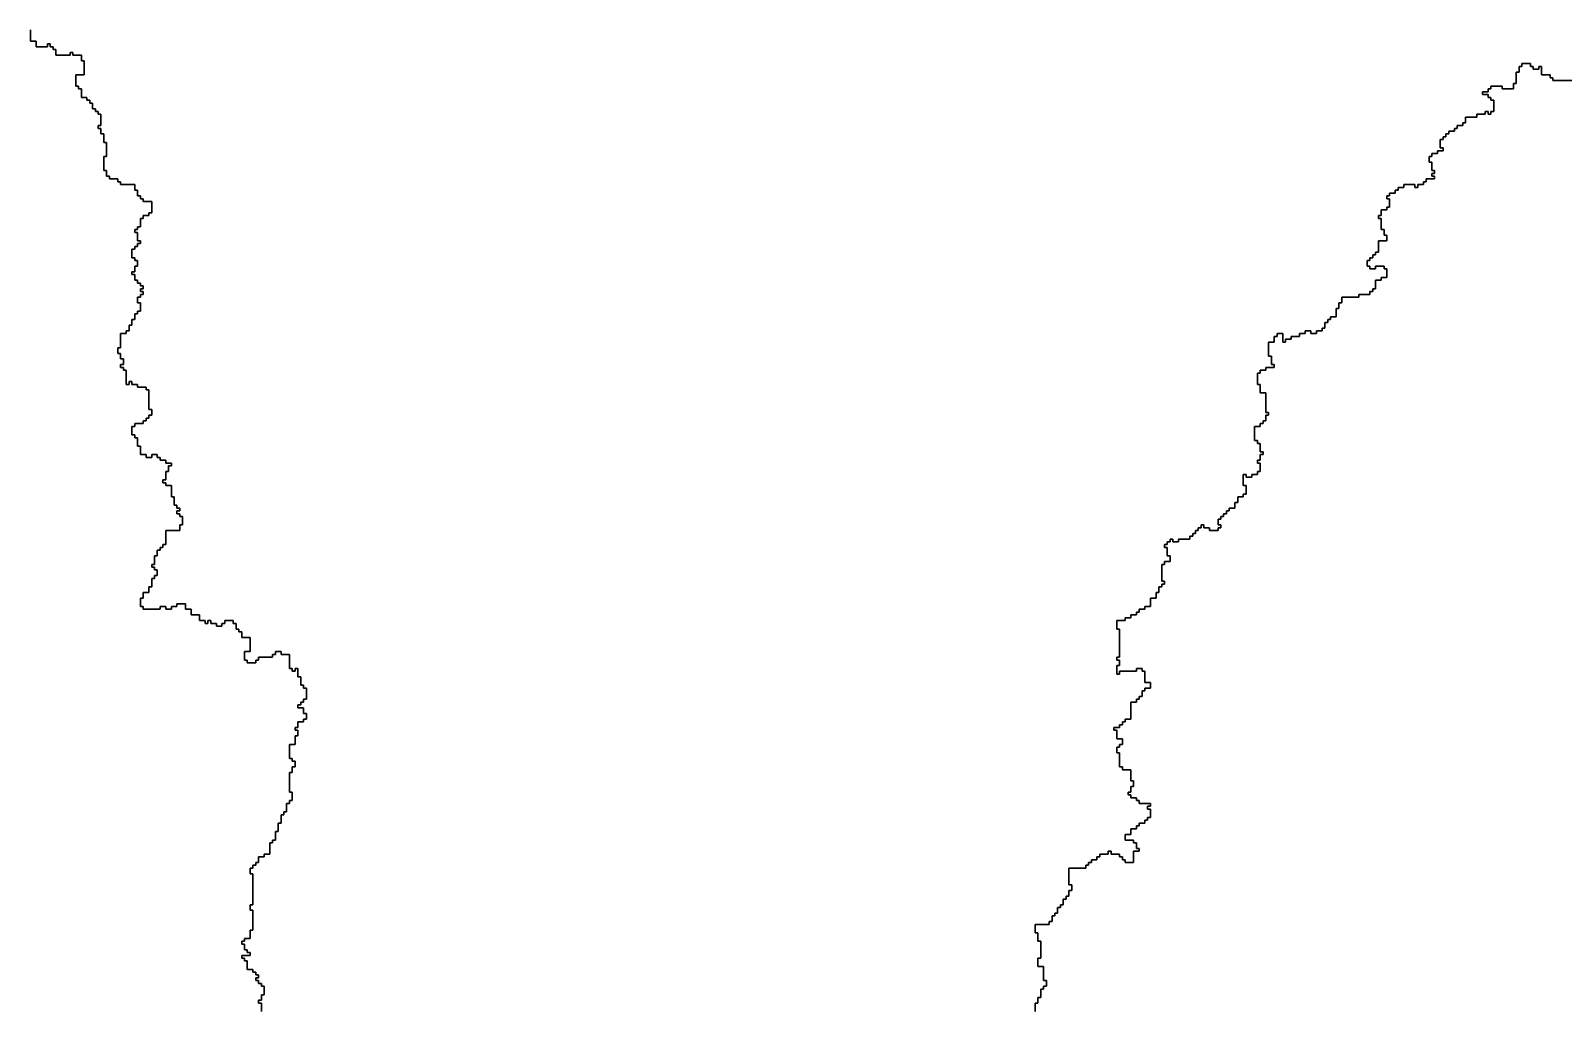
# Model space of a CAD drawing. Header units: inches. Extents: x -98695 to 376223, y 1122520 to 1501782.
# Drawn here: x 176798 to 193602, y 1187036 to 1197747 of the extents above; entities that cross this region are included whole.
import ezdxf

# ---------------------------------------------------------------- set-up
doc = ezdxf.new("R2010")
doc.units = ezdxf.units.IN
doc.header["$MEASUREMENT"] = 0
doc.layers.add('subs1', color=7, linetype='Continuous', true_color=0xc8dcf7)

msp = doc.modelspace()

# ---------------------------------------------------------------- linework, layer by layer
at = {"layer": 'subs1'}
for points in [[(179328, 1186990, 0), (179328, 1187082, 0), (179297, 1187082, 0), (179297, 1187113, 0), (179328, 1187113, 0), (179328, 1187175, 0), (179359, 1187175, 0), (179359, 1187267, 0), (179328, 1187267, 0), (179328, 1187298, 0), (179297, 1187298, 0), (179297, 1187329, 0), (179266, 1187329, 0), (179266, 1187360, 0), (179297, 1187360, 0), (179297, 1187391, 0), (179266, 1187391, 0), (179266, 1187421, 0), (179235, 1187421, 0), (179235, 1187452, 0), (179173, 1187452, 0), (179173, 1187545, 0), (179143, 1187545, 0), (179143, 1187576, 0), (179112, 1187576, 0), (179112, 1187606, 0), (179204, 1187606, 0), (179204, 1187637, 0), (179173, 1187637, 0), (179173, 1187668, 0), (179143, 1187668, 0), (179143, 1187730, 0), (179112, 1187730, 0), (179112, 1187761, 0), (179143, 1187761, 0), (179143, 1187792, 0), (179204, 1187792, 0), (179204, 1187884, 0), (179235, 1187884, 0), (179235, 1188100, 0), (179204, 1188100, 0), (179204, 1188162, 0), (179235, 1188162, 0), (179235, 1188501, 0), (179204, 1188501, 0), (179204, 1188563, 0), (179235, 1188563, 0), (179235, 1188594, 0), (179266, 1188594, 0), (179266, 1188624, 0), (179297, 1188624, 0), (179297, 1188686, 0), (179359, 1188686, 0), (179359, 1188717, 0), (179420, 1188717, 0), (179420, 1188840, 0), (179451, 1188840, 0), (179451, 1188871, 0), (179482, 1188871, 0), (179482, 1188964, 0), (179513, 1188964, 0), (179513, 1189056, 0), (179544, 1189056, 0), (179544, 1189149, 0), (179574, 1189149, 0), (179574, 1189180, 0), (179605, 1189180, 0), (179605, 1189272, 0), (179636, 1189272, 0), (179636, 1189303, 0), (179667, 1189303, 0), (179667, 1189396, 0), (179636, 1189396, 0), (179636, 1189612, 0), (179667, 1189612, 0), (179667, 1189673, 0), (179698, 1189673, 0), (179698, 1189735, 0), (179667, 1189735, 0), (179667, 1189766, 0), (179636, 1189766, 0), (179636, 1189920, 0), (179698, 1189920, 0), (179698, 1190013, 0), (179729, 1190013, 0), (179729, 1190074, 0), (179698, 1190074, 0), (179698, 1190105, 0), (179729, 1190105, 0), (179729, 1190167, 0), (179790, 1190167, 0), (179790, 1190198, 0), (179821, 1190198, 0), (179821, 1190259, 0), (179790, 1190259, 0), (179790, 1190321, 0), (179729, 1190321, 0), (179729, 1190352, 0), (179760, 1190352, 0), (179760, 1190383, 0), (179790, 1190383, 0), (179790, 1190414, 0), (179821, 1190414, 0), (179821, 1190537, 0), (179790, 1190537, 0), (179790, 1190568, 0), (179760, 1190568, 0), (179760, 1190660, 0), (179729, 1190660, 0), (179729, 1190753, 0), (179698, 1190753, 0), (179698, 1190722, 0), (179667, 1190722, 0), (179667, 1190753, 0), (179636, 1190753, 0), (179636, 1190907, 0), (179544, 1190907, 0), (179544, 1190938, 0), (179482, 1190938, 0), (179482, 1190907, 0), (179451, 1190907, 0), (179451, 1190876, 0), (179297, 1190876, 0), (179297, 1190845, 0), (179266, 1190845, 0), (179266, 1190815, 0), (179173, 1190815, 0), (179173, 1190845, 0), (179143, 1190845, 0), (179143, 1190938, 0), (179204, 1190938, 0), (179204, 1191092, 0), (179112, 1191092, 0), (179112, 1191154, 0), (179081, 1191154, 0), (179081, 1191185, 0), (179050, 1191185, 0), (179050, 1191246, 0), (179019, 1191246, 0), (179019, 1191277, 0), (178927, 1191277, 0), (178927, 1191246, 0), (178896, 1191246, 0), (178896, 1191216, 0), (178834, 1191216, 0), (178834, 1191246, 0), (178772, 1191246, 0), (178772, 1191277, 0), (178742, 1191277, 0), (178742, 1191246, 0), (178711, 1191246, 0), (178711, 1191277, 0), (178649, 1191277, 0), (178649, 1191339, 0), (178557, 1191339, 0), (178557, 1191401, 0), (178495, 1191401, 0), (178495, 1191462, 0), (178402, 1191462, 0), (178402, 1191431, 0), (178341, 1191431, 0), (178341, 1191401, 0), (178279, 1191401, 0), (178279, 1191431, 0), (178217, 1191431, 0), (178217, 1191401, 0), (178032, 1191401, 0), (178032, 1191431, 0), (178001, 1191431, 0), (178001, 1191524, 0), (178032, 1191524, 0), (178032, 1191586, 0), (178094, 1191586, 0), (178094, 1191647, 0), (178125, 1191647, 0), (178125, 1191740, 0), (178156, 1191740, 0), (178156, 1191771, 0), (178186, 1191771, 0), (178186, 1191833, 0), (178156, 1191833, 0), (178156, 1191863, 0), (178125, 1191863, 0), (178125, 1191894, 0), (178156, 1191894, 0), (178156, 1191987, 0), (178186, 1191987, 0), (178186, 1192048, 0), (178217, 1192048, 0), (178217, 1192079, 0), (178248, 1192079, 0), (178248, 1192110, 0), (178279, 1192110, 0), (178279, 1192264, 0), (178433, 1192264, 0), (178433, 1192326, 0), (178464, 1192326, 0), (178464, 1192419, 0), (178433, 1192419, 0), (178433, 1192449, 0), (178402, 1192449, 0), (178402, 1192480, 0), (178433, 1192480, 0), (178433, 1192511, 0), (178402, 1192511, 0), (178402, 1192542, 0), (178371, 1192542, 0), (178371, 1192635, 0), (178341, 1192635, 0), (178341, 1192758, 0), (178279, 1192758, 0), (178279, 1192789, 0), (178248, 1192789, 0), (178248, 1192820, 0), (178279, 1192820, 0), (178279, 1192912, 0), (178310, 1192912, 0), (178310, 1192974, 0), (178341, 1192974, 0), (178341, 1193005, 0), (178279, 1193005, 0), (178279, 1193036, 0), (178217, 1193036, 0), (178217, 1193066, 0), (178186, 1193066, 0), (178186, 1193097, 0), (178125, 1193097, 0), (178125, 1193066, 0), (178063, 1193066, 0), (178063, 1193097, 0), (178001, 1193097, 0), (178001, 1193190, 0), (177970, 1193190, 0), (177970, 1193282, 0), (177940, 1193282, 0), (177940, 1193313, 0), (177909, 1193313, 0), (177909, 1193406, 0), (177940, 1193406, 0), (177940, 1193437, 0), (178032, 1193437, 0), (178032, 1193467, 0), (178063, 1193467, 0), (178063, 1193498, 0), (178094, 1193498, 0), (178094, 1193529, 0), (178125, 1193529, 0), (178125, 1193591, 0), (178094, 1193591, 0), (178094, 1193807, 0), (178063, 1193807, 0), (178063, 1193838, 0), (177970, 1193838, 0), (177970, 1193868, 0), (177909, 1193868, 0), (177909, 1193899, 0), (177878, 1193899, 0), (177878, 1193868, 0), (177847, 1193868, 0), (177847, 1194023, 0), (177816, 1194023, 0), (177816, 1194053, 0), (177785, 1194053, 0), (177785, 1194084, 0), (177816, 1194084, 0), (177816, 1194146, 0), (177785, 1194146, 0), (177785, 1194208, 0), (177755, 1194208, 0), (177755, 1194269, 0), (177785, 1194269, 0), (177785, 1194424, 0), (177847, 1194424, 0), (177847, 1194454, 0), (177878, 1194454, 0), (177878, 1194516, 0), (177909, 1194516, 0), (177909, 1194578, 0), (177940, 1194578, 0), (177940, 1194640, 0), (177970, 1194640, 0), (177970, 1194670, 0), (178001, 1194670, 0), (178001, 1194763, 0), (177970, 1194763, 0), (177970, 1194825, 0), (178001, 1194825, 0), (178001, 1194855, 0), (178032, 1194855, 0), (178032, 1194886, 0), (178001, 1194886, 0), (178001, 1194917, 0), (178032, 1194917, 0), (178032, 1194948, 0), (178001, 1194948, 0), (178001, 1194979, 0), (177970, 1194979, 0), (177970, 1195010, 0), (177940, 1195010, 0), (177940, 1195071, 0), (177909, 1195071, 0), (177909, 1195102, 0), (177940, 1195102, 0), (177940, 1195164, 0), (177970, 1195164, 0), (177970, 1195226, 0), (177940, 1195226, 0), (177940, 1195256, 0), (177909, 1195256, 0), (177909, 1195349, 0), (177940, 1195349, 0), (177940, 1195380, 0), (177970, 1195380, 0), (177970, 1195411, 0), (178001, 1195411, 0), (178001, 1195442, 0), (177970, 1195442, 0), (177970, 1195534, 0), (177940, 1195534, 0), (177940, 1195565, 0), (177970, 1195565, 0), (177970, 1195596, 0), (178001, 1195596, 0), (178001, 1195688, 0), (178032, 1195688, 0), (178032, 1195719, 0), (178094, 1195719, 0), (178094, 1195750, 0), (178125, 1195750, 0), (178125, 1195873, 0), (178032, 1195873, 0), (178032, 1195904, 0), (178001, 1195904, 0), (178001, 1195935, 0), (177970, 1195935, 0), (177970, 1195997, 0), (177940, 1195997, 0), (177940, 1196059, 0), (177785, 1196059, 0), (177785, 1196089, 0), (177755, 1196089, 0), (177755, 1196120, 0), (177662, 1196120, 0), (177662, 1196151, 0), (177631, 1196151, 0), (177631, 1196213, 0), (177600, 1196213, 0), (177600, 1196367, 0), (177631, 1196367, 0), (177631, 1196521, 0), (177600, 1196521, 0), (177600, 1196614, 0), (177569, 1196614, 0), (177569, 1196675, 0), (177539, 1196675, 0), (177539, 1196706, 0), (177569, 1196706, 0), (177569, 1196830, 0), (177539, 1196830, 0), (177539, 1196861, 0), (177508, 1196861, 0), (177508, 1196891, 0), (177477, 1196891, 0), (177477, 1196953, 0), (177446, 1196953, 0), (177446, 1196984, 0), (177415, 1196984, 0), (177415, 1197015, 0), (177354, 1197015, 0), (177354, 1197107, 0), (177323, 1197107, 0), (177323, 1197138, 0), (177292, 1197138, 0), (177292, 1197262, 0), (177384, 1197262, 0), (177384, 1197416, 0), (177354, 1197416, 0), (177354, 1197477, 0), (177261, 1197477, 0), (177261, 1197508, 0), (177230, 1197508, 0), (177230, 1197477, 0), (177076, 1197477, 0), (177076, 1197539, 0), (177045, 1197539, 0), (177045, 1197570, 0), (177014, 1197570, 0), (177014, 1197601, 0), (176983, 1197601, 0), (176983, 1197570, 0), (176860, 1197570, 0), (176860, 1197632, 0), (176798, 1197632, 0), (176798, 1197755, 0)], [(176798, 1197755, 0), (176798, 1197632, 0), (176860, 1197632, 0), (176860, 1197570, 0), (176983, 1197570, 0), (176983, 1197601, 0), (177014, 1197601, 0), (177014, 1197570, 0), (177045, 1197570, 0), (177045, 1197539, 0), (177076, 1197539, 0), (177076, 1197477, 0), (177230, 1197477, 0), (177230, 1197508, 0), (177261, 1197508, 0), (177261, 1197477, 0), (177354, 1197477, 0), (177354, 1197416, 0), (177384, 1197416, 0), (177384, 1197262, 0), (177292, 1197262, 0), (177292, 1197138, 0), (177323, 1197138, 0), (177323, 1197107, 0), (177354, 1197107, 0), (177354, 1197015, 0), (177415, 1197015, 0), (177415, 1196984, 0), (177446, 1196984, 0), (177446, 1196953, 0), (177477, 1196953, 0), (177477, 1196891, 0), (177508, 1196891, 0), (177508, 1196861, 0), (177539, 1196861, 0), (177539, 1196830, 0), (177569, 1196830, 0), (177569, 1196706, 0), (177539, 1196706, 0), (177539, 1196675, 0), (177569, 1196675, 0), (177569, 1196614, 0), (177600, 1196614, 0), (177600, 1196521, 0), (177631, 1196521, 0), (177631, 1196367, 0), (177600, 1196367, 0), (177600, 1196213, 0), (177631, 1196213, 0), (177631, 1196151, 0), (177662, 1196151, 0), (177662, 1196120, 0), (177755, 1196120, 0), (177755, 1196089, 0), (177785, 1196089, 0), (177785, 1196059, 0), (177940, 1196059, 0), (177940, 1195997, 0), (177970, 1195997, 0), (177970, 1195935, 0), (178001, 1195935, 0), (178001, 1195904, 0), (178032, 1195904, 0), (178032, 1195873, 0), (178125, 1195873, 0), (178125, 1195750, 0), (178094, 1195750, 0), (178094, 1195719, 0), (178032, 1195719, 0), (178032, 1195688, 0), (178001, 1195688, 0), (178001, 1195596, 0), (177970, 1195596, 0), (177970, 1195565, 0), (177940, 1195565, 0), (177940, 1195534, 0), (177970, 1195534, 0), (177970, 1195442, 0), (178001, 1195442, 0), (178001, 1195411, 0), (177970, 1195411, 0), (177970, 1195380, 0), (177940, 1195380, 0), (177940, 1195349, 0), (177909, 1195349, 0), (177909, 1195256, 0), (177940, 1195256, 0), (177940, 1195226, 0), (177970, 1195226, 0), (177970, 1195164, 0), (177940, 1195164, 0), (177940, 1195102, 0), (177909, 1195102, 0), (177909, 1195071, 0), (177940, 1195071, 0), (177940, 1195010, 0), (177970, 1195010, 0), (177970, 1194979, 0), (178001, 1194979, 0), (178001, 1194948, 0), (178032, 1194948, 0), (178032, 1194917, 0), (178001, 1194917, 0), (178001, 1194886, 0), (178032, 1194886, 0), (178032, 1194855, 0), (178001, 1194855, 0), (178001, 1194825, 0), (177970, 1194825, 0), (177970, 1194763, 0), (178001, 1194763, 0), (178001, 1194670, 0), (177970, 1194670, 0), (177970, 1194640, 0), (177940, 1194640, 0), (177940, 1194578, 0), (177909, 1194578, 0), (177909, 1194516, 0), (177878, 1194516, 0), (177878, 1194454, 0), (177847, 1194454, 0), (177847, 1194424, 0), (177785, 1194424, 0), (177785, 1194269, 0), (177755, 1194269, 0), (177755, 1194208, 0), (177785, 1194208, 0), (177785, 1194146, 0), (177816, 1194146, 0), (177816, 1194084, 0), (177785, 1194084, 0), (177785, 1194053, 0), (177816, 1194053, 0), (177816, 1194023, 0), (177847, 1194023, 0), (177847, 1193868, 0), (177878, 1193868, 0), (177878, 1193899, 0), (177909, 1193899, 0), (177909, 1193868, 0), (177970, 1193868, 0), (177970, 1193838, 0), (178063, 1193838, 0), (178063, 1193807, 0), (178094, 1193807, 0), (178094, 1193591, 0), (178125, 1193591, 0), (178125, 1193529, 0), (178094, 1193529, 0), (178094, 1193498, 0), (178063, 1193498, 0), (178063, 1193467, 0), (178032, 1193467, 0), (178032, 1193437, 0), (177940, 1193437, 0), (177940, 1193406, 0), (177909, 1193406, 0), (177909, 1193313, 0), (177940, 1193313, 0), (177940, 1193282, 0), (177970, 1193282, 0), (177970, 1193190, 0), (178001, 1193190, 0), (178001, 1193097, 0), (178063, 1193097, 0), (178063, 1193066, 0), (178125, 1193066, 0), (178125, 1193097, 0), (178186, 1193097, 0), (178186, 1193066, 0), (178217, 1193066, 0), (178217, 1193036, 0), (178279, 1193036, 0), (178279, 1193005, 0), (178341, 1193005, 0), (178341, 1192974, 0), (178310, 1192974, 0), (178310, 1192912, 0), (178279, 1192912, 0), (178279, 1192820, 0), (178248, 1192820, 0), (178248, 1192789, 0), (178279, 1192789, 0), (178279, 1192758, 0), (178341, 1192758, 0), (178341, 1192635, 0), (178371, 1192635, 0), (178371, 1192542, 0), (178402, 1192542, 0), (178402, 1192511, 0), (178433, 1192511, 0), (178433, 1192480, 0), (178402, 1192480, 0), (178402, 1192449, 0), (178433, 1192449, 0), (178433, 1192419, 0), (178464, 1192419, 0), (178464, 1192326, 0), (178433, 1192326, 0), (178433, 1192264, 0), (178279, 1192264, 0), (178279, 1192110, 0), (178248, 1192110, 0), (178248, 1192079, 0), (178217, 1192079, 0), (178217, 1192048, 0), (178186, 1192048, 0), (178186, 1191987, 0), (178156, 1191987, 0), (178156, 1191894, 0), (178125, 1191894, 0), (178125, 1191863, 0), (178156, 1191863, 0), (178156, 1191833, 0), (178186, 1191833, 0), (178186, 1191771, 0), (178156, 1191771, 0), (178156, 1191740, 0), (178125, 1191740, 0), (178125, 1191647, 0), (178094, 1191647, 0), (178094, 1191586, 0), (178032, 1191586, 0), (178032, 1191524, 0), (178001, 1191524, 0), (178001, 1191431, 0), (178032, 1191431, 0), (178032, 1191401, 0), (178217, 1191401, 0), (178217, 1191431, 0), (178279, 1191431, 0), (178279, 1191401, 0), (178341, 1191401, 0), (178341, 1191431, 0), (178402, 1191431, 0), (178402, 1191462, 0), (178495, 1191462, 0), (178495, 1191401, 0), (178557, 1191401, 0), (178557, 1191339, 0), (178649, 1191339, 0), (178649, 1191277, 0), (178711, 1191277, 0), (178711, 1191246, 0), (178742, 1191246, 0), (178742, 1191277, 0), (178772, 1191277, 0), (178772, 1191246, 0), (178834, 1191246, 0), (178834, 1191216, 0), (178896, 1191216, 0), (178896, 1191246, 0), (178927, 1191246, 0), (178927, 1191277, 0), (179019, 1191277, 0), (179019, 1191246, 0), (179050, 1191246, 0), (179050, 1191185, 0), (179081, 1191185, 0), (179081, 1191154, 0), (179112, 1191154, 0), (179112, 1191092, 0), (179204, 1191092, 0), (179204, 1190938, 0), (179143, 1190938, 0), (179143, 1190845, 0), (179173, 1190845, 0), (179173, 1190815, 0), (179266, 1190815, 0), (179266, 1190845, 0), (179297, 1190845, 0), (179297, 1190876, 0), (179451, 1190876, 0), (179451, 1190907, 0), (179482, 1190907, 0), (179482, 1190938, 0), (179544, 1190938, 0), (179544, 1190907, 0), (179636, 1190907, 0), (179636, 1190753, 0), (179667, 1190753, 0), (179667, 1190722, 0), (179698, 1190722, 0), (179698, 1190753, 0), (179729, 1190753, 0), (179729, 1190660, 0), (179760, 1190660, 0), (179760, 1190568, 0), (179790, 1190568, 0), (179790, 1190537, 0), (179821, 1190537, 0), (179821, 1190414, 0), (179790, 1190414, 0), (179790, 1190383, 0), (179760, 1190383, 0), (179760, 1190352, 0), (179729, 1190352, 0), (179729, 1190321, 0), (179790, 1190321, 0), (179790, 1190259, 0), (179821, 1190259, 0), (179821, 1190198, 0), (179790, 1190198, 0), (179790, 1190167, 0), (179729, 1190167, 0), (179729, 1190105, 0), (179698, 1190105, 0), (179698, 1190074, 0), (179729, 1190074, 0), (179729, 1190013, 0), (179698, 1190013, 0), (179698, 1189920, 0), (179636, 1189920, 0), (179636, 1189766, 0), (179667, 1189766, 0), (179667, 1189735, 0), (179698, 1189735, 0), (179698, 1189673, 0), (179667, 1189673, 0), (179667, 1189612, 0), (179636, 1189612, 0), (179636, 1189396, 0), (179667, 1189396, 0), (179667, 1189303, 0), (179636, 1189303, 0), (179636, 1189272, 0), (179605, 1189272, 0), (179605, 1189180, 0), (179574, 1189180, 0), (179574, 1189149, 0), (179544, 1189149, 0), (179544, 1189056, 0), (179513, 1189056, 0), (179513, 1188964, 0), (179482, 1188964, 0), (179482, 1188871, 0), (179451, 1188871, 0), (179451, 1188840, 0), (179420, 1188840, 0), (179420, 1188717, 0), (179359, 1188717, 0), (179359, 1188686, 0), (179297, 1188686, 0), (179297, 1188624, 0), (179266, 1188624, 0), (179266, 1188594, 0), (179235, 1188594, 0), (179235, 1188563, 0), (179204, 1188563, 0), (179204, 1188501, 0), (179235, 1188501, 0), (179235, 1188162, 0), (179204, 1188162, 0), (179204, 1188100, 0), (179235, 1188100, 0), (179235, 1187884, 0), (179204, 1187884, 0), (179204, 1187792, 0), (179143, 1187792, 0), (179143, 1187761, 0), (179112, 1187761, 0), (179112, 1187730, 0), (179143, 1187730, 0), (179143, 1187668, 0), (179173, 1187668, 0), (179173, 1187637, 0), (179204, 1187637, 0), (179204, 1187606, 0), (179112, 1187606, 0), (179112, 1187576, 0), (179143, 1187576, 0), (179143, 1187545, 0), (179173, 1187545, 0), (179173, 1187452, 0), (179235, 1187452, 0), (179235, 1187421, 0), (179266, 1187421, 0), (179266, 1187391, 0), (179297, 1187391, 0), (179297, 1187360, 0), (179266, 1187360, 0), (179266, 1187329, 0), (179297, 1187329, 0), (179297, 1187298, 0), (179328, 1187298, 0), (179328, 1187267, 0), (179359, 1187267, 0), (179359, 1187175, 0), (179328, 1187175, 0), (179328, 1187113, 0), (179297, 1187113, 0), (179297, 1187082, 0), (179328, 1187082, 0), (179328, 1186990, 0)], [(193733, 1197200, 0), (193486, 1197200, 0), (193486, 1197231, 0), (193456, 1197231, 0), (193456, 1197262, 0), (193363, 1197262, 0), (193363, 1197354, 0), (193332, 1197354, 0), (193332, 1197323, 0), (193270, 1197323, 0), (193270, 1197354, 0), (193240, 1197354, 0), (193240, 1197385, 0), (193147, 1197385, 0), (193147, 1197354, 0), (193116, 1197354, 0), (193116, 1197292, 0), (193085, 1197292, 0), (193085, 1197169, 0), (193055, 1197169, 0), (193055, 1197107, 0), (192931, 1197107, 0), (192931, 1197138, 0), (192808, 1197138, 0), (192808, 1197107, 0), (192777, 1197107, 0), (192777, 1197076, 0), (192715, 1197076, 0), (192715, 1197046, 0), (192777, 1197046, 0), (192777, 1197015, 0), (192808, 1197015, 0), (192808, 1196984, 0), (192839, 1196984, 0), (192839, 1196861, 0), (192808, 1196861, 0), (192808, 1196830, 0), (192777, 1196830, 0), (192777, 1196861, 0), (192746, 1196861, 0), (192746, 1196830, 0), (192654, 1196830, 0), (192654, 1196799, 0), (192530, 1196799, 0), (192530, 1196737, 0), (192499, 1196737, 0), (192499, 1196706, 0), (192438, 1196706, 0), (192438, 1196675, 0), (192407, 1196675, 0), (192407, 1196645, 0), (192345, 1196645, 0), (192345, 1196614, 0), (192314, 1196614, 0), (192314, 1196583, 0), (192283, 1196583, 0), (192283, 1196552, 0), (192253, 1196552, 0), (192253, 1196460, 0), (192283, 1196460, 0), (192283, 1196429, 0), (192222, 1196429, 0), (192222, 1196398, 0), (192160, 1196398, 0), (192160, 1196367, 0), (192129, 1196367, 0), (192129, 1196305, 0), (192160, 1196305, 0), (192160, 1196213, 0), (192191, 1196213, 0), (192191, 1196182, 0), (192160, 1196182, 0), (192160, 1196151, 0), (192191, 1196151, 0), (192191, 1196120, 0), (192098, 1196120, 0), (192098, 1196089, 0), (192067, 1196089, 0), (192067, 1196059, 0), (192006, 1196059, 0), (192006, 1196028, 0), (191975, 1196028, 0), (191975, 1196059, 0), (191852, 1196059, 0), (191852, 1196028, 0), (191790, 1196028, 0), (191790, 1195997, 0), (191759, 1195997, 0), (191759, 1195966, 0), (191697, 1195966, 0), (191697, 1195935, 0), (191666, 1195935, 0), (191666, 1195904, 0), (191697, 1195904, 0), (191697, 1195812, 0), (191666, 1195812, 0), (191666, 1195781, 0), (191605, 1195781, 0), (191605, 1195719, 0), (191574, 1195719, 0), (191574, 1195688, 0), (191605, 1195688, 0), (191605, 1195565, 0), (191636, 1195565, 0), (191636, 1195503, 0), (191666, 1195503, 0), (191666, 1195442, 0), (191574, 1195442, 0), (191574, 1195318, 0), (191543, 1195318, 0), (191543, 1195287, 0), (191512, 1195287, 0), (191512, 1195256, 0), (191481, 1195256, 0), (191481, 1195226, 0), (191451, 1195226, 0), (191451, 1195164, 0), (191481, 1195164, 0), (191481, 1195133, 0), (191543, 1195133, 0), (191543, 1195164, 0), (191636, 1195164, 0), (191636, 1195133, 0), (191666, 1195133, 0), (191666, 1195041, 0), (191605, 1195041, 0), (191605, 1195010, 0), (191543, 1195010, 0), (191543, 1194917, 0), (191512, 1194917, 0), (191512, 1194886, 0), (191481, 1194886, 0), (191481, 1194855, 0), (191358, 1194855, 0), (191358, 1194825, 0), (191173, 1194825, 0), (191173, 1194763, 0), (191142, 1194763, 0), (191142, 1194701, 0), (191111, 1194701, 0), (191111, 1194609, 0), (191050, 1194609, 0), (191050, 1194578, 0), (191019, 1194578, 0), (191019, 1194547, 0), (190988, 1194547, 0), (190988, 1194485, 0), (190957, 1194485, 0), (190957, 1194454, 0), (190895, 1194454, 0), (190895, 1194424, 0), (190834, 1194424, 0), (190834, 1194454, 0), (190772, 1194454, 0), (190772, 1194424, 0), (190710, 1194424, 0), (190710, 1194393, 0), (190618, 1194393, 0), (190618, 1194362, 0), (190556, 1194362, 0), (190556, 1194331, 0), (190525, 1194331, 0), (190525, 1194424, 0), (190463, 1194424, 0), (190463, 1194393, 0), (190433, 1194393, 0), (190433, 1194331, 0), (190371, 1194331, 0), (190371, 1194177, 0), (190402, 1194177, 0), (190402, 1194084, 0), (190433, 1194084, 0), (190433, 1194053, 0), (190340, 1194053, 0), (190340, 1194023, 0), (190278, 1194023, 0), (190278, 1193992, 0), (190247, 1193992, 0), (190247, 1193868, 0), (190278, 1193868, 0), (190278, 1193776, 0), (190340, 1193776, 0), (190340, 1193560, 0), (190371, 1193560, 0), (190371, 1193529, 0), (190340, 1193529, 0), (190340, 1193467, 0), (190309, 1193467, 0), (190309, 1193437, 0), (190278, 1193437, 0), (190278, 1193406, 0), (190217, 1193406, 0), (190217, 1193251, 0), (190247, 1193251, 0), (190247, 1193221, 0), (190278, 1193221, 0), (190278, 1193128, 0), (190309, 1193128, 0), (190309, 1193097, 0), (190278, 1193097, 0), (190278, 1193036, 0), (190247, 1193036, 0), (190247, 1193005, 0), (190278, 1193005, 0), (190278, 1192912, 0), (190247, 1192912, 0), (190247, 1192881, 0), (190186, 1192881, 0), (190186, 1192850, 0), (190124, 1192850, 0), (190124, 1192881, 0), (190093, 1192881, 0), (190093, 1192758, 0), (190124, 1192758, 0), (190124, 1192665, 0), (190093, 1192665, 0), (190093, 1192635, 0), (190032, 1192635, 0), (190032, 1192573, 0), (190001, 1192573, 0), (190001, 1192511, 0), (189939, 1192511, 0), (189939, 1192480, 0), (189908, 1192480, 0), (189908, 1192449, 0), (189877, 1192449, 0), (189877, 1192419, 0), (189846, 1192419, 0), (189846, 1192388, 0), (189816, 1192388, 0), (189816, 1192326, 0), (189846, 1192326, 0), (189846, 1192295, 0), (189816, 1192295, 0), (189816, 1192264, 0), (189723, 1192264, 0), (189723, 1192295, 0), (189661, 1192295, 0), (189661, 1192326, 0), (189631, 1192326, 0), (189631, 1192295, 0), (189600, 1192295, 0), (189600, 1192264, 0), (189569, 1192264, 0), (189569, 1192234, 0), (189538, 1192234, 0), (189538, 1192203, 0), (189507, 1192203, 0), (189507, 1192172, 0), (189384, 1192172, 0), (189384, 1192141, 0), (189322, 1192141, 0), (189322, 1192172, 0), (189291, 1192172, 0), (189291, 1192141, 0), (189260, 1192141, 0), (189260, 1192110, 0), (189230, 1192110, 0), (189230, 1192079, 0), (189260, 1192079, 0), (189260, 1191987, 0), (189291, 1191987, 0), (189291, 1191925, 0), (189230, 1191925, 0), (189230, 1191894, 0), (189199, 1191894, 0), (189199, 1191709, 0), (189230, 1191709, 0), (189230, 1191678, 0), (189199, 1191678, 0), (189199, 1191647, 0), (189168, 1191647, 0), (189168, 1191586, 0), (189137, 1191586, 0), (189137, 1191524, 0), (189075, 1191524, 0), (189075, 1191431, 0), (189014, 1191431, 0), (189014, 1191401, 0), (188952, 1191401, 0), (188952, 1191370, 0), (188921, 1191370, 0), (188921, 1191339, 0), (188859, 1191339, 0), (188859, 1191308, 0), (188798, 1191308, 0), (188798, 1191277, 0), (188705, 1191277, 0), (188705, 1191185, 0), (188736, 1191185, 0), (188736, 1190876, 0), (188705, 1190876, 0), (188705, 1190845, 0), (188736, 1190845, 0), (188736, 1190784, 0), (188705, 1190784, 0), (188705, 1190691, 0), (188736, 1190691, 0), (188736, 1190722, 0), (188921, 1190722, 0), (188921, 1190753, 0), (188983, 1190753, 0), (188983, 1190722, 0), (189014, 1190722, 0), (189014, 1190599, 0), (189075, 1190599, 0), (189075, 1190537, 0), (189014, 1190537, 0), (189014, 1190506, 0), (188983, 1190506, 0), (188983, 1190444, 0), (188952, 1190444, 0), (188952, 1190414, 0), (188921, 1190414, 0), (188921, 1190383, 0), (188859, 1190383, 0), (188859, 1190198, 0), (188798, 1190198, 0), (188798, 1190167, 0), (188767, 1190167, 0), (188767, 1190136, 0), (188736, 1190136, 0), (188736, 1190105, 0), (188674, 1190105, 0), (188674, 1190074, 0), (188705, 1190074, 0), (188705, 1189982, 0), (188767, 1189982, 0), (188767, 1189920, 0), (188736, 1189920, 0), (188736, 1189889, 0), (188705, 1189889, 0), (188705, 1189827, 0), (188736, 1189827, 0), (188736, 1189673, 0), (188767, 1189673, 0), (188767, 1189642, 0), (188859, 1189642, 0), (188859, 1189519, 0), (188890, 1189519, 0), (188890, 1189457, 0), (188859, 1189457, 0), (188859, 1189396, 0), (188829, 1189396, 0), (188829, 1189365, 0), (188859, 1189365, 0), (188859, 1189334, 0), (188921, 1189334, 0), (188921, 1189303, 0), (188952, 1189303, 0), (188952, 1189272, 0), (189075, 1189272, 0), (189075, 1189241, 0), (189044, 1189241, 0), (189044, 1189211, 0), (189075, 1189211, 0), (189075, 1189118, 0), (189044, 1189118, 0), (189044, 1189087, 0), (189014, 1189087, 0), (189014, 1189056, 0), (188952, 1189056, 0), (188952, 1189025, 0), (188921, 1189025, 0), (188921, 1188995, 0), (188859, 1188995, 0), (188859, 1188933, 0), (188798, 1188933, 0), (188798, 1188871, 0), (188890, 1188871, 0), (188890, 1188840, 0), (188921, 1188840, 0), (188921, 1188779, 0), (188952, 1188779, 0), (188952, 1188748, 0), (188890, 1188748, 0), (188890, 1188624, 0), (188798, 1188624, 0), (188798, 1188655, 0), (188767, 1188655, 0), (188767, 1188686, 0), (188736, 1188686, 0), (188736, 1188717, 0), (188643, 1188717, 0), (188643, 1188748, 0), (188613, 1188748, 0), (188613, 1188717, 0), (188520, 1188717, 0), (188520, 1188686, 0), (188489, 1188686, 0), (188489, 1188655, 0), (188428, 1188655, 0), (188428, 1188624, 0), (188397, 1188624, 0), (188397, 1188594, 0), (188366, 1188594, 0), (188366, 1188563, 0), (188181, 1188563, 0), (188181, 1188378, 0), (188212, 1188378, 0), (188212, 1188316, 0), (188181, 1188316, 0), (188181, 1188254, 0), (188150, 1188254, 0), (188150, 1188223, 0), (188119, 1188223, 0), (188119, 1188162, 0), (188088, 1188162, 0), (188088, 1188131, 0), (188057, 1188131, 0), (188057, 1188069, 0), (188027, 1188069, 0), (188027, 1188038, 0), (187996, 1188038, 0), (187996, 1187977, 0), (187965, 1187977, 0), (187965, 1187946, 0), (187811, 1187946, 0), (187811, 1187853, 0), (187841, 1187853, 0), (187841, 1187761, 0), (187872, 1187761, 0), (187872, 1187576, 0), (187841, 1187576, 0), (187841, 1187483, 0), (187903, 1187483, 0), (187903, 1187329, 0), (187934, 1187329, 0), (187934, 1187267, 0), (187903, 1187267, 0), (187903, 1187236, 0), (187872, 1187236, 0), (187872, 1187144, 0), (187841, 1187144, 0), (187841, 1187082, 0), (187811, 1187082, 0), (187811, 1186990, 0)], [(187811, 1186990, 0), (187811, 1187082, 0), (187841, 1187082, 0), (187841, 1187144, 0), (187872, 1187144, 0), (187872, 1187236, 0), (187903, 1187236, 0), (187903, 1187267, 0), (187934, 1187267, 0), (187934, 1187329, 0), (187903, 1187329, 0), (187903, 1187483, 0), (187841, 1187483, 0), (187841, 1187576, 0), (187872, 1187576, 0), (187872, 1187761, 0), (187841, 1187761, 0), (187841, 1187853, 0), (187811, 1187853, 0), (187811, 1187946, 0), (187965, 1187946, 0), (187965, 1187977, 0), (187996, 1187977, 0), (187996, 1188038, 0), (188027, 1188038, 0), (188027, 1188069, 0), (188057, 1188069, 0), (188057, 1188131, 0), (188088, 1188131, 0), (188088, 1188162, 0), (188119, 1188162, 0), (188119, 1188223, 0), (188150, 1188223, 0), (188150, 1188254, 0), (188181, 1188254, 0), (188181, 1188316, 0), (188212, 1188316, 0), (188212, 1188378, 0), (188181, 1188378, 0), (188181, 1188563, 0), (188366, 1188563, 0), (188366, 1188594, 0), (188397, 1188594, 0), (188397, 1188624, 0), (188428, 1188624, 0), (188428, 1188655, 0), (188489, 1188655, 0), (188489, 1188686, 0), (188520, 1188686, 0), (188520, 1188717, 0), (188613, 1188717, 0), (188613, 1188748, 0), (188643, 1188748, 0), (188643, 1188717, 0), (188736, 1188717, 0), (188736, 1188686, 0), (188767, 1188686, 0), (188767, 1188655, 0), (188798, 1188655, 0), (188798, 1188624, 0), (188890, 1188624, 0), (188890, 1188748, 0), (188952, 1188748, 0), (188952, 1188779, 0), (188921, 1188779, 0), (188921, 1188840, 0), (188890, 1188840, 0), (188890, 1188871, 0), (188798, 1188871, 0), (188798, 1188933, 0), (188859, 1188933, 0), (188859, 1188995, 0), (188921, 1188995, 0), (188921, 1189025, 0), (188952, 1189025, 0), (188952, 1189056, 0), (189014, 1189056, 0), (189014, 1189087, 0), (189044, 1189087, 0), (189044, 1189118, 0), (189075, 1189118, 0), (189075, 1189211, 0), (189044, 1189211, 0), (189044, 1189241, 0), (189075, 1189241, 0), (189075, 1189272, 0), (188952, 1189272, 0), (188952, 1189303, 0), (188921, 1189303, 0), (188921, 1189334, 0), (188859, 1189334, 0), (188859, 1189365, 0), (188829, 1189365, 0), (188829, 1189396, 0), (188859, 1189396, 0), (188859, 1189457, 0), (188890, 1189457, 0), (188890, 1189519, 0), (188859, 1189519, 0), (188859, 1189642, 0), (188767, 1189642, 0), (188767, 1189673, 0), (188736, 1189673, 0), (188736, 1189827, 0), (188705, 1189827, 0), (188705, 1189889, 0), (188736, 1189889, 0), (188736, 1189920, 0), (188767, 1189920, 0), (188767, 1189982, 0), (188705, 1189982, 0), (188705, 1190074, 0), (188674, 1190074, 0), (188674, 1190105, 0), (188736, 1190105, 0), (188736, 1190136, 0), (188767, 1190136, 0), (188767, 1190167, 0), (188798, 1190167, 0), (188798, 1190198, 0), (188859, 1190198, 0), (188859, 1190383, 0), (188921, 1190383, 0), (188921, 1190414, 0), (188952, 1190414, 0), (188952, 1190444, 0), (188983, 1190444, 0), (188983, 1190506, 0), (189014, 1190506, 0), (189014, 1190537, 0), (189075, 1190537, 0), (189075, 1190599, 0), (189014, 1190599, 0), (189014, 1190722, 0), (188983, 1190722, 0), (188983, 1190753, 0), (188921, 1190753, 0), (188921, 1190722, 0), (188736, 1190722, 0), (188736, 1190691, 0), (188705, 1190691, 0), (188705, 1190784, 0), (188736, 1190784, 0), (188736, 1190845, 0), (188705, 1190845, 0), (188705, 1190876, 0), (188736, 1190876, 0), (188736, 1191185, 0), (188705, 1191185, 0), (188705, 1191277, 0), (188798, 1191277, 0), (188798, 1191308, 0), (188859, 1191308, 0), (188859, 1191339, 0), (188921, 1191339, 0), (188921, 1191370, 0), (188952, 1191370, 0), (188952, 1191401, 0), (189014, 1191401, 0), (189014, 1191431, 0), (189075, 1191431, 0), (189075, 1191524, 0), (189137, 1191524, 0), (189137, 1191586, 0), (189168, 1191586, 0), (189168, 1191647, 0), (189199, 1191647, 0), (189199, 1191678, 0), (189230, 1191678, 0), (189230, 1191709, 0), (189199, 1191709, 0), (189199, 1191894, 0), (189230, 1191894, 0), (189230, 1191925, 0), (189291, 1191925, 0), (189291, 1191987, 0), (189260, 1191987, 0), (189260, 1192079, 0), (189230, 1192079, 0), (189230, 1192110, 0), (189260, 1192110, 0), (189260, 1192141, 0), (189291, 1192141, 0), (189291, 1192172, 0), (189322, 1192172, 0), (189322, 1192141, 0), (189384, 1192141, 0), (189384, 1192172, 0), (189507, 1192172, 0), (189507, 1192203, 0), (189538, 1192203, 0), (189538, 1192234, 0), (189569, 1192234, 0), (189569, 1192264, 0), (189600, 1192264, 0), (189600, 1192295, 0), (189631, 1192295, 0), (189631, 1192326, 0), (189661, 1192326, 0), (189661, 1192295, 0), (189723, 1192295, 0), (189723, 1192264, 0), (189816, 1192264, 0), (189816, 1192295, 0), (189846, 1192295, 0), (189846, 1192326, 0), (189816, 1192326, 0), (189816, 1192388, 0), (189846, 1192388, 0), (189846, 1192419, 0), (189877, 1192419, 0), (189877, 1192449, 0), (189908, 1192449, 0), (189908, 1192480, 0), (189939, 1192480, 0), (189939, 1192511, 0), (190001, 1192511, 0), (190001, 1192573, 0), (190032, 1192573, 0), (190032, 1192635, 0), (190093, 1192635, 0), (190093, 1192665, 0), (190124, 1192665, 0), (190124, 1192758, 0), (190093, 1192758, 0), (190093, 1192881, 0), (190124, 1192881, 0), (190124, 1192850, 0), (190186, 1192850, 0), (190186, 1192881, 0), (190247, 1192881, 0), (190247, 1192912, 0), (190278, 1192912, 0), (190278, 1193005, 0), (190247, 1193005, 0), (190247, 1193036, 0), (190278, 1193036, 0), (190278, 1193097, 0), (190309, 1193097, 0), (190309, 1193128, 0), (190278, 1193128, 0), (190278, 1193221, 0), (190247, 1193221, 0), (190247, 1193251, 0), (190217, 1193251, 0), (190217, 1193406, 0), (190278, 1193406, 0), (190278, 1193437, 0), (190309, 1193437, 0), (190309, 1193467, 0), (190340, 1193467, 0), (190340, 1193529, 0), (190371, 1193529, 0), (190371, 1193560, 0), (190340, 1193560, 0), (190340, 1193776, 0), (190278, 1193776, 0), (190278, 1193868, 0), (190247, 1193868, 0), (190247, 1193992, 0), (190278, 1193992, 0), (190278, 1194023, 0), (190340, 1194023, 0), (190340, 1194053, 0), (190433, 1194053, 0), (190433, 1194084, 0), (190402, 1194084, 0), (190402, 1194177, 0), (190371, 1194177, 0), (190371, 1194331, 0), (190433, 1194331, 0), (190433, 1194393, 0), (190463, 1194393, 0), (190463, 1194424, 0), (190525, 1194424, 0), (190525, 1194331, 0), (190556, 1194331, 0), (190556, 1194362, 0), (190618, 1194362, 0), (190618, 1194393, 0), (190710, 1194393, 0), (190710, 1194424, 0), (190772, 1194424, 0), (190772, 1194454, 0), (190834, 1194454, 0), (190834, 1194424, 0), (190895, 1194424, 0), (190895, 1194454, 0), (190957, 1194454, 0), (190957, 1194485, 0), (190988, 1194485, 0), (190988, 1194547, 0), (191019, 1194547, 0), (191019, 1194578, 0), (191050, 1194578, 0), (191050, 1194609, 0), (191111, 1194609, 0), (191111, 1194701, 0), (191142, 1194701, 0), (191142, 1194763, 0), (191173, 1194763, 0), (191173, 1194825, 0), (191358, 1194825, 0), (191358, 1194855, 0), (191481, 1194855, 0), (191481, 1194886, 0), (191512, 1194886, 0), (191512, 1194917, 0), (191543, 1194917, 0), (191543, 1195010, 0), (191605, 1195010, 0), (191605, 1195041, 0), (191666, 1195041, 0), (191666, 1195133, 0), (191636, 1195133, 0), (191636, 1195164, 0), (191543, 1195164, 0), (191543, 1195133, 0), (191481, 1195133, 0), (191481, 1195164, 0), (191451, 1195164, 0), (191451, 1195226, 0), (191481, 1195226, 0), (191481, 1195256, 0), (191512, 1195256, 0), (191512, 1195287, 0), (191543, 1195287, 0), (191543, 1195318, 0), (191574, 1195318, 0), (191574, 1195442, 0), (191666, 1195442, 0), (191666, 1195503, 0), (191636, 1195503, 0), (191636, 1195565, 0), (191605, 1195565, 0), (191605, 1195688, 0), (191574, 1195688, 0), (191574, 1195719, 0), (191605, 1195719, 0), (191605, 1195781, 0), (191666, 1195781, 0), (191666, 1195812, 0), (191697, 1195812, 0), (191697, 1195904, 0), (191666, 1195904, 0), (191666, 1195935, 0), (191697, 1195935, 0), (191697, 1195966, 0), (191759, 1195966, 0), (191759, 1195997, 0), (191790, 1195997, 0), (191790, 1196028, 0), (191852, 1196028, 0), (191852, 1196059, 0), (191975, 1196059, 0), (191975, 1196028, 0), (192006, 1196028, 0), (192006, 1196059, 0), (192067, 1196059, 0), (192067, 1196089, 0), (192098, 1196089, 0), (192098, 1196120, 0), (192191, 1196120, 0), (192191, 1196151, 0), (192160, 1196151, 0), (192160, 1196182, 0), (192191, 1196182, 0), (192191, 1196213, 0), (192160, 1196213, 0), (192160, 1196305, 0), (192129, 1196305, 0), (192129, 1196367, 0), (192160, 1196367, 0), (192160, 1196398, 0), (192222, 1196398, 0), (192222, 1196429, 0), (192283, 1196429, 0), (192283, 1196460, 0), (192253, 1196460, 0), (192253, 1196552, 0), (192283, 1196552, 0), (192283, 1196583, 0), (192314, 1196583, 0), (192314, 1196614, 0), (192345, 1196614, 0), (192345, 1196645, 0), (192407, 1196645, 0), (192407, 1196675, 0), (192438, 1196675, 0), (192438, 1196706, 0), (192499, 1196706, 0), (192499, 1196737, 0), (192530, 1196737, 0), (192530, 1196799, 0), (192654, 1196799, 0), (192654, 1196830, 0), (192746, 1196830, 0), (192746, 1196861, 0), (192777, 1196861, 0), (192777, 1196830, 0), (192808, 1196830, 0), (192808, 1196861, 0), (192839, 1196861, 0), (192839, 1196984, 0), (192808, 1196984, 0), (192808, 1197015, 0), (192777, 1197015, 0), (192777, 1197046, 0), (192715, 1197046, 0), (192715, 1197076, 0), (192777, 1197076, 0), (192777, 1197107, 0), (192808, 1197107, 0), (192808, 1197138, 0), (192931, 1197138, 0), (192931, 1197107, 0), (193055, 1197107, 0), (193055, 1197169, 0), (193085, 1197169, 0), (193085, 1197292, 0), (193116, 1197292, 0), (193116, 1197354, 0), (193147, 1197354, 0), (193147, 1197385, 0), (193240, 1197385, 0), (193240, 1197354, 0), (193270, 1197354, 0), (193270, 1197323, 0), (193332, 1197323, 0), (193332, 1197354, 0), (193363, 1197354, 0), (193363, 1197262, 0), (193456, 1197262, 0), (193456, 1197231, 0), (193486, 1197231, 0), (193486, 1197200, 0), (193733, 1197200, 0)]]:
    msp.add_polyline3d(points, dxfattribs=at)

doc.saveas('drawing.dxf')
